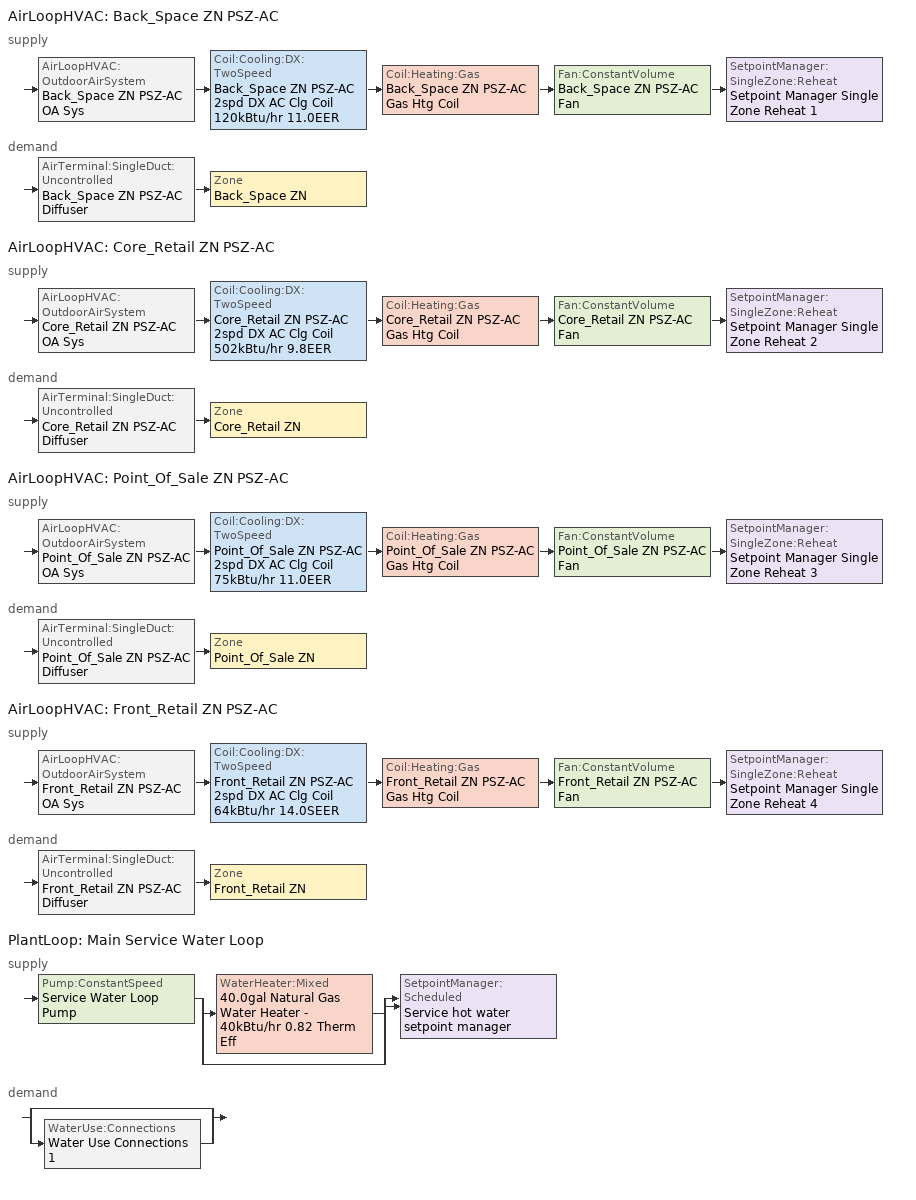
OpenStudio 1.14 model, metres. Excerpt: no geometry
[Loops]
AirLoopHVAC 'Back_Space ZN PSZ-AC'
 supply: AirLoopHVAC:OutdoorAirSystem 'Back_Space ZN PSZ-AC OA Sys' > Coil:Cooling:DX:TwoSpeed 'Back_Space ZN PSZ-AC 2spd DX AC Clg Coil 120kBtu/hr 11.0EER' > Coil:Heating:Gas 'Back_Space ZN PSZ-AC Gas Htg Coil' > Fan:ConstantVolume 'Back_Space ZN PSZ-AC Fan' > SetpointManager:SingleZone:Reheat 'Setpoint Manager Single Zone Reheat 1'
 demand: AirTerminal:SingleDuct:Uncontrolled 'Back_Space ZN PSZ-AC Diffuser' > Zone 'Back_Space ZN'
AirLoopHVAC 'Core_Retail ZN PSZ-AC'
 supply: AirLoopHVAC:OutdoorAirSystem 'Core_Retail ZN PSZ-AC OA Sys' > Coil:Cooling:DX:TwoSpeed 'Core_Retail ZN PSZ-AC 2spd DX AC Clg Coil 502kBtu/hr 9.8EER' > Coil:Heating:Gas 'Core_Retail ZN PSZ-AC Gas Htg Coil' > Fan:ConstantVolume 'Core_Retail ZN PSZ-AC Fan' > SetpointManager:SingleZone:Reheat 'Setpoint Manager Single Zone Reheat 2'
 demand: AirTerminal:SingleDuct:Uncontrolled 'Core_Retail ZN PSZ-AC Diffuser' > Zone 'Core_Retail ZN'
AirLoopHVAC 'Point_Of_Sale ZN PSZ-AC'
 supply: AirLoopHVAC:OutdoorAirSystem 'Point_Of_Sale ZN PSZ-AC OA Sys' > Coil:Cooling:DX:TwoSpeed 'Point_Of_Sale ZN PSZ-AC 2spd DX AC Clg Coil 75kBtu/hr 11.0EER' > Coil:Heating:Gas 'Point_Of_Sale ZN PSZ-AC Gas Htg Coil' > Fan:ConstantVolume 'Point_Of_Sale ZN PSZ-AC Fan' > SetpointManager:SingleZone:Reheat 'Setpoint Manager Single Zone Reheat 3'
 demand: AirTerminal:SingleDuct:Uncontrolled 'Point_Of_Sale ZN PSZ-AC Diffuser' > Zone 'Point_Of_Sale ZN'
AirLoopHVAC 'Front_Retail ZN PSZ-AC'
 supply: AirLoopHVAC:OutdoorAirSystem 'Front_Retail ZN PSZ-AC OA Sys' > Coil:Cooling:DX:TwoSpeed 'Front_Retail ZN PSZ-AC 2spd DX AC Clg Coil 64kBtu/hr 14.0SEER' > Coil:Heating:Gas 'Front_Retail ZN PSZ-AC Gas Htg Coil' > Fan:ConstantVolume 'Front_Retail ZN PSZ-AC Fan' > SetpointManager:SingleZone:Reheat 'Setpoint Manager Single Zone Reheat 4'
 demand: AirTerminal:SingleDuct:Uncontrolled 'Front_Retail ZN PSZ-AC Diffuser' > Zone 'Front_Retail ZN'
PlantLoop 'Main Service Water Loop'
 supply: Pump:ConstantSpeed 'Service Water Loop Pump' > split
  | WaterHeater:Mixed '40.0gal Natural Gas Water Heater - 40kBtu/hr 0.82 Therm Eff'
  | bypass
  join > SetpointManager:Scheduled 'Service hot water setpoint manager'
 demand: split
  | bypass
  | WaterUse:Connections 'Water Use Connections 1'
[Sizing:Zone] Zone Cooling Design Supply Air Temperature Input Method=SupplyAirTemperature; Zone Cooling Design Supply Air Temperature {C}=12.8; Zone Cooling Design Supply Air Temperature Difference {deltaC}=11.11; Zone Heating Design Supply Air Temperature Input Method=SupplyAirTemperature; Zone Heating Design Supply Air Temperature {C}=40; Zone Heating Design Supply Air Temperature Difference {deltaC}=11.11; Zone Cooling Design Supply Air Humidity Ratio {kg-H2O/kg-air}=0.0085; Zone Heating Design Supply Air Humidity Ratio {kg-H2O/kg-air}=0.008; Cooling Design Air Flow Method=DesignDay; Heating Design Air Flow Method=DesignDay; Account for Dedicated Outdoor Air System=No; Dedicated Outdoor Air System Control Strategy=NeutralSupplyAir; Dedicated Outdoor Air Low Setpoint Temperature for Design {C}=autosize; Dedicated Outdoor Air High Setpoint Temperature for Design {C}=autosize
Core_Retail ZN; Back_Space ZN; Point_Of_Sale ZN; Front_Retail ZN
[Zone equipment]
Core_Retail ZN: Core_Retail ZN PSZ-AC Diffuser
Back_Space ZN: Back_Space ZN PSZ-AC Diffuser
Point_Of_Sale ZN: Point_Of_Sale ZN PSZ-AC Diffuser
Front_Retail ZN: Front_Retail ZN PSZ-AC Diffuser
[AirLoopHVAC] Availability Schedule=RetailStandalone HVACOperationSchd; Design Supply Air Flow Rate {m3/s}=AutoSize
Name | Availability Manager
Back_Space ZN PSZ-AC | Availability Manager Night Cycle 1
Core_Retail ZN PSZ-AC | Availability Manager Night Cycle 2
Point_Of_Sale ZN PSZ-AC | Availability Manager Night Cycle 3
Front_Retail ZN PSZ-AC | Availability Manager Night Cycle 4
[Sizing:System] Type of Load to Size On=Sensible; Design Outdoor Air Flow Rate {m3/s}=Autosize; Minimum System Air Flow Ratio=1; Preheat Design Temperature {C}=7; Preheat Design Humidity Ratio {kg-H2O/kg-Air}=0.008; Precool Design Temperature {C}=12.8; Precool Design Humidity Ratio {kg-H2O/kg-Air}=0.008; Central Cooling Design Supply Air Temperature {C}=12.8; Central Heating Design Supply Air Temperature {C}=40; Sizing Option=Coincident; 100% Outdoor Air in Cooling=No; 100% Outdoor Air in Heating=No; Central Cooling Design Supply Air Humidity Ratio {kg-H2O/kg-Air}=0.0085; Central Heating Design Supply Air Humidity Ratio {kg-H2O/kg-Air}=0.008; Cooling Design Air Flow Method=DesignDay; Cooling Design Air Flow Rate {m3/s}=0; Heating Design Air Flow Method=DesignDay; Heating Design Air Flow Rate {m3/s}=0; System Outdoor Air Method=ZoneSum; Zone Maximum Outdoor Air Fraction=1; Cooling Supply Air Flow Rate Per Floor Area {m3/s-m2}=0.00996765; Cooling Fraction of Autosized Cooling Supply Air Flow Rate=1; Cooling Supply Air Flow Rate Per Unit Cooling Capacity {m3/s-W}=3.94755e-05; Heating Supply Air Flow Rate Per Floor Area {m3/s-m2}=0.00996765; Heating Fraction of Autosized Heating Supply Air Flow Rate=1; Heating Fraction of Autosized Cooling Supply Air Flow Rate=1; Heating Supply Air Flow Rate Per Unit Heating Capacity {m3/s-W}=3.15882e-05; Cooling Design Capacity Method=CoolingDesignCapacity; Cooling Design Capacity {W}=autosize; Cooling Design Capacity Per Floor Area {W/m2}=234.7; Fraction of Autosized Cooling Design Capacity=1; Heating Design Capacity Method=HeatingDesignCapacity; Heating Design Capacity {W}=autosize; Heating Design Capacity Per Floor Area {W/m2}=157; Fraction of Autosized Heating Design Capacity=1; Central Cooling Capacity Control Method=OnOff
Back_Space ZN PSZ-AC; Core_Retail ZN PSZ-AC; Point_Of_Sale ZN PSZ-AC; Front_Retail ZN PSZ-AC
[SetpointManager:SingleZone:Reheat] Minimum Supply Air Temperature {C}=10; Maximum Supply Air Temperature {C}=50
Name | Control Zone
Setpoint Manager Single Zone Reheat 1 | Back_Space ZN
Setpoint Manager Single Zone Reheat 2 | Core_Retail ZN
Setpoint Manager Single Zone Reheat 3 | Point_Of_Sale ZN
Setpoint Manager Single Zone Reheat 4 | Front_Retail ZN
[Fan:ConstantVolume] Availability Schedule=RetailStandalone HVACOperationSchd; Maximum Flow Rate {m3/s}=AutoSize
Name | Fan Efficiency | Pressure Rise {Pa} | Motor Efficiency
Back_Space ZN PSZ-AC Fan | 0.58175 | 622.722 | 0.895
Core_Retail ZN PSZ-AC Fan | 0.6006 | 1018.77 | 0.924
Point_Of_Sale ZN PSZ-AC Fan; Front_Retail ZN PSZ-AC Fan | 0.56225 | 622.722 | 0.865
[Coil:Heating:Gas] Availability Schedule=Always On Discrete; Gas Burner Efficiency=0.8; Nominal Capacity {W}=AutoSize; Parasitic Electric Load {W}=0; Parasitic Gas Load {W}=0
Back_Space ZN PSZ-AC Gas Htg Coil; Core_Retail ZN PSZ-AC Gas Htg Coil; Point_Of_Sale ZN PSZ-AC Gas Htg Coil; Front_Retail ZN PSZ-AC Gas Htg Coil
[Coil:Cooling:DX:TwoSpeed] Availability Schedule=Always On Discrete; Rated High Speed Total Cooling Capacity {W}=Autosize; Rated High Speed Sensible Heat Ratio=Autosize; Rated High Speed Air Flow Rate {m3/s}=Autosize; Rated Low Speed Total Cooling Capacity {W}=Autosize; Rated Low Speed Sensible Heat Ratio=0.69; Condenser Type=AirCooled; High Speed Evaporative Condenser Effectiveness=0; High Speed Evaporative Condenser Air Flow Rate {m3/s}=Autosize; High Speed Evaporative Condenser Pump Rated Power Consumption {W}=Autosize; Low Speed Evaporative Condenser Effectiveness=0; Low Speed Evaporative Condenser Air Flow Rate {m3/s}=Autosize; Low Speed Evaporative Condenser Pump Rated Power Consumption {W}=Autosize; Basin Heater Capacity {W/K}=10; Basin Heater Setpoint Temperature {C}=2
Name | Rated High Speed COP {W/W} | Total Cooling Capacity Function of Temperature Curve | Total Cooling Capacity Function of Flow Fraction Curve | Energy Input Ratio Function of Temperature Curve | Energy Input Ratio Function of Flow Fraction Curve | Part Load Fraction Correlation Curve | Rated Low Speed COP {W/W} | Low Speed Total Cooling Capacity Function of Temperature Curve | Low Speed Energy Input Ratio Function of Temperature Curve
Back_Space ZN PSZ-AC 2spd DX AC Clg Coil 120kBtu/hr 11.0EER | 3.79883 | PSZ-AC_Unitary_PackagecoolCapFT | PSZ-AC_Unitary_PackagecoolFFF | PSZ-AC DX Unitary Package EIRFT | PSZ-AC_Unitary_PackagecoolEIRFFF | PSZ-AC_Unitary_PackagecoolPLR | 3.79883 | PSZ-AC_Unitary_PackagecoolCapFT 1 | PSZ-AC DX Unitary Package EIRFT 1
Core_Retail ZN PSZ-AC 2spd DX AC Clg Coil 502kBtu/hr 9.8EER | 3.39929 | PSZ-AC_Unitary_PackagecoolCapFT 2 | PSZ-AC_Unitary_PackagecoolFFF 1 | PSZ-AC DX Unitary Package EIRFT 2 | PSZ-AC_Unitary_PackagecoolEIRFFF 1 | PSZ-AC_Unitary_PackagecoolPLR 1 | 3.39929 | PSZ-AC_Unitary_PackagecoolCapFT 3 | PSZ-AC DX Unitary Package EIRFT 3
Point_Of_Sale ZN PSZ-AC 2spd DX AC Clg Coil 75kBtu/hr 11.0EER | 3.79883 | PSZ-AC_Unitary_PackagecoolCapFT 6 | PSZ-AC_Unitary_PackagecoolFFF 3 | PSZ-AC DX Unitary Package EIRFT 6 | PSZ-AC_Unitary_PackagecoolEIRFFF 3 | PSZ-AC_Unitary_PackagecoolPLR 3 | 3.79883 | PSZ-AC_Unitary_PackagecoolCapFT 7 | PSZ-AC DX Unitary Package EIRFT 7
Front_Retail ZN PSZ-AC 2spd DX AC Clg Coil 64kBtu/hr 14.0SEER | 4.11713 | PSZ-AC_Unitary_PackagecoolCapFT 4 | PSZ-AC_Unitary_PackagecoolFFF 2 | PSZ-AC DX Unitary Package EIRFT 4 | PSZ-AC_Unitary_PackagecoolEIRFFF 2 | PSZ-AC_Unitary_PackagecoolPLR 2 | 4.11713 | PSZ-AC_Unitary_PackagecoolCapFT 5 | PSZ-AC DX Unitary Package EIRFT 5
[Controller:OutdoorAir] Minimum Outdoor Air Flow Rate {m3/s}=Autosize; Maximum Outdoor Air Flow Rate {m3/s}=Autosize; Economizer Control Type=DifferentialEnthalpy; Economizer Control Action Type=ModulateFlow; Lockout Type=NoLockout; Minimum Limit Type=FixedMinimum; Minimum Outdoor Air Schedule=RetailStandalone MinOA_MotorizedDamper_Sched; High Humidity Control=No
Name | Maximum Fraction of Outdoor Air Schedule | Controller Mechanical Ventilation | Heat Recovery Bypass Control Type
Back_Space ZN PSZ-AC OA Sys Controller | BackSpaceZNPSZACmaxOASch | Controller Mechanical Ventilation 1 | BypassWhenWithinEconomizerLimits
Core_Retail ZN PSZ-AC OA Sys Controller | CoreRetailZNPSZACmaxOASch | Controller Mechanical Ventilation 2 | BypassWhenOAFlowGreaterThanMinimum
Point_Of_Sale ZN PSZ-AC OA Sys Controller | PointOfSaleZNPSZACmaxOASch | Controller Mechanical Ventilation 3 | BypassWhenWithinEconomizerLimits
Front_Retail ZN PSZ-AC OA Sys Controller | FrontRetailZNPSZACmaxOASch | Controller Mechanical Ventilation 4 | BypassWhenWithinEconomizerLimits
[Controller:MechanicalVentilation] Availability Schedule=Always On Discrete; System Outdoor Air Method=ZoneSum
Controller Mechanical Ventilation 1; Controller Mechanical Ventilation 2; Controller Mechanical Ventilation 3; Controller Mechanical Ventilation 4
[AirLoopHVAC:OutdoorAirSystem]
Name | Controller
Back_Space ZN PSZ-AC OA Sys | Back_Space ZN PSZ-AC OA Sys Controller
Core_Retail ZN PSZ-AC OA Sys | Core_Retail ZN PSZ-AC OA Sys Controller
Point_Of_Sale ZN PSZ-AC OA Sys | Point_Of_Sale ZN PSZ-AC OA Sys Controller
Front_Retail ZN PSZ-AC OA Sys | Front_Retail ZN PSZ-AC OA Sys Controller
[AvailabilityManager:NightCycle] Control Type=CycleOnAny; Thermostat Tolerance {deltaC}=1; Cycling Run Time {s}=1800
Availability Manager Night Cycle 1; Availability Manager Night Cycle 2; Availability Manager Night Cycle 3; Availability Manager Night Cycle 4
[AirTerminal:SingleDuct:Uncontrolled] Availability Schedule=Always On Discrete; Maximum Air Flow Rate {m3/s}=AutoSize
Back_Space ZN PSZ-AC Diffuser; Core_Retail ZN PSZ-AC Diffuser; Point_Of_Sale ZN PSZ-AC Diffuser; Front_Retail ZN PSZ-AC Diffuser
[PlantLoop]
Main Service Water Loop: Maximum Loop Temperature {C}=60; Minimum Loop Temperature {C}=10; Plant Loop Volume {m3}=Autocalculate; Load Distribution Scheme=Optimal
[Sizing:Plant]
Main Service Water Loop: Loop Type=Heating; Design Loop Exit Temperature {C}=60; Loop Design Temperature Difference {deltaC}=5; Sizing Option=NonCoincident; Zone Timesteps in Averaging Window=1; Coincident Sizing Factor Mode=None
[SetpointManager:Scheduled]
Service hot water setpoint manager: Control Variable=Temperature; Schedule=Service Water Loop Temp - 140F
[Pump:ConstantSpeed]
Service Water Loop Pump: Rated Flow Rate {m3/s}=autosize; Rated Pump Head {Pa}=0.001; Rated Power Consumption {W}=autosize; Motor Efficiency=0.7; Fraction of Motor Inefficiencies to Fluid Stream=0; Pump Control Type=Intermittent
[WaterHeater:Mixed]
40.0gal Natural Gas Water Heater - 40kBtu/hr 0.82 Therm Eff: Tank Volume {m3}=0.151416; Setpoint Temperature Schedule=Service Water Loop Temp - 140F; Deadband Temperature Difference {deltaC}=2; Maximum Temperature Limit {C}=82.2222; Heater Control Type=Cycle; Heater Maximum Capacity {W}=11722.8; Heater Fuel Type=NaturalGas; Heater Thermal Efficiency=0.82; Off Cycle Parasitic Fuel Consumption Rate {W}=1860.12; Off Cycle Parasitic Fuel Type=NaturalGas; Off Cycle Parasitic Heat Fraction to Tank=0; On Cycle Parasitic Fuel Consumption Rate {W}=1860.12; On Cycle Parasitic Fuel Type=NaturalGas; On Cycle Parasitic Heat Fraction to Tank=0; Ambient Temperature Indicator=ThermalZone; Ambient Temperature Schedule=Schedule Ruleset 1; Ambient Temperature Thermal Zone=Back_Space ZN; Off Cycle Loss Coefficient to Ambient Temperature {W/K}=4.10807; On Cycle Loss Coefficient to Ambient Temperature {W/K}=4.10807; Use Side Effectiveness=1; Source Side Effectiveness=1; Use Side Design Flow Rate {m3/s}=autosize; Source Side Design Flow Rate {m3/s}=autosize; Indirect Water Heating Recovery Time {hr}=1.5
[WaterUse:Connections]
Water Use Connections 1: Water Use Equipment Name 1=Main Service Water Use 0.3gal/min
[WaterUse:Equipment:Definition]
Main Service Water Use Def 0.3gal/min: Peak Flow Rate {m3/s}=1.89271e-05; Sensible Fraction Schedule=Fraction Sensible - 0.2; Latent Fraction Schedule=Fraction Latent - 0.05
[WaterUse:Equipment]
Main Service Water Use 0.3gal/min: Water Use Equipment Definition=Main Service Water Use Def 0.3gal/min; Flow Rate Fraction Schedule=RetailStandalone BLDG_SWH_SCH
[EnergyManagementSystem:Sensor]
Name | Output Variable or Output Meter Index Key | Output Variable or Output Meter
BackSpaceZNPSZACDATRqd | Node 7 | System Node Setpoint Temperature
BackSpaceZNPSZACHeatingRTF | Back_Space ZN PSZ-AC Gas Htg Coil | Heating Coil Runtime Fraction
BackSpaceZNPSZACRTF | Back_Space ZN PSZ-AC 2spd DX AC Clg Coil 120kBtu/hr 11.0EER | Cooling Coil Runtime Fraction
CoreRetailZNPSZACDATRqd | Node 18 | System Node Setpoint Temperature
CoreRetailZNPSZACHeatingRTF | Core_Retail ZN PSZ-AC Gas Htg Coil | Heating Coil Runtime Fraction
CoreRetailZNPSZACRTF | Core_Retail ZN PSZ-AC 2spd DX AC Clg Coil 502kBtu/hr 9.8EER | Cooling Coil Runtime Fraction
FrontRetailZNPSZACDATRqd | Node 40 | System Node Setpoint Temperature
FrontRetailZNPSZACHeatingRTF | Front_Retail ZN PSZ-AC Gas Htg Coil | Heating Coil Runtime Fraction
FrontRetailZNPSZACRTF | Front_Retail ZN PSZ-AC 2spd DX AC Clg Coil 64kBtu/hr 14.0SEER | Cooling Coil Runtime Fraction
PointOfSaleZNPSZACDATRqd | Node 29 | System Node Setpoint Temperature
PointOfSaleZNPSZACHeatingRTF | Point_Of_Sale ZN PSZ-AC Gas Htg Coil | Heating Coil Runtime Fraction
PointOfSaleZNPSZACRTF | Point_Of_Sale ZN PSZ-AC 2spd DX AC Clg Coil 75kBtu/hr 11.0EER | Cooling Coil Runtime Fraction
[EnergyManagementSystem:InternalVariable]
Name | Internal Data Index Key | Internal Data Type
BackSpaceZNPSZACOADesignMass | Back_Space ZN PSZ-AC OA Sys Controller | Outdoor Air Controller Minimum Mass Flow Rate
BackSpaceZNPSZACFanDesignPressure | Back_Space ZN PSZ-AC Fan | Fan Nominal Pressure Rise
BackSpaceZNPSZACDesignFlowMass | Back_Space ZN PSZ-AC OA Sys Controller | Outdoor Air Controller Maximum Mass Flow Rate
CoreRetailZNPSZACOADesignMass | Core_Retail ZN PSZ-AC OA Sys Controller | Outdoor Air Controller Minimum Mass Flow Rate
CoreRetailZNPSZACFanDesignPressure | Core_Retail ZN PSZ-AC Fan | Fan Nominal Pressure Rise
CoreRetailZNPSZACDesignFlowMass | Core_Retail ZN PSZ-AC OA Sys Controller | Outdoor Air Controller Maximum Mass Flow Rate
FrontRetailZNPSZACOADesignMass | Front_Retail ZN PSZ-AC OA Sys Controller | Outdoor Air Controller Minimum Mass Flow Rate
FrontRetailZNPSZACFanDesignPressure | Front_Retail ZN PSZ-AC Fan | Fan Nominal Pressure Rise
FrontRetailZNPSZACDesignFlowMass | Front_Retail ZN PSZ-AC OA Sys Controller | Outdoor Air Controller Maximum Mass Flow Rate
PointOfSaleZNPSZACOADesignMass | Point_Of_Sale ZN PSZ-AC OA Sys Controller | Outdoor Air Controller Minimum Mass Flow Rate
PointOfSaleZNPSZACFanDesignPressure | Point_Of_Sale ZN PSZ-AC Fan | Fan Nominal Pressure Rise
PointOfSaleZNPSZACDesignFlowMass | Point_Of_Sale ZN PSZ-AC OA Sys Controller | Outdoor Air Controller Maximum Mass Flow Rate
[EnergyManagementSystem:Program]
FrontRetailZNPSZACFanControl: IF FrontRetailZNPSZACNumberofStages == 1; Return; ENDIF; IF FrontRetailZNPSZACHeatingRTF > 0; SET Heating = FrontRetailZNPSZACHeatingRTF; SET Ven = 1-FrontRetailZNPSZACHeatingRTF; SET Eco = 0; SET Stage1 = 0; SET Stage2 = 0; ELSE; SET Heating = 0; SET EcoSpeed = FrontRetailZNPSZACVenSpeed; IF FrontRetailZNPSZACSpeedRatio == 0; IF FrontRetailZNPSZACRTF > 0; SET Stage1 = FrontRetailZNPSZACRTF; SET Stage2 = 0; SET Ven = 1-FrontRetailZNPSZACRTF; SET Eco = 0; IF FrontRetailZNPSZACOAFlowMass > (FrontRetailZNPSZACOADesignMass*FrontRetailZNPSZACOASch); SET FrontRetailZNPSZACStg1Spd = 1.0; ENDIF; ELSE; SET Stage1 = 0; SET Stage2 = 0; IF FrontRetailZNPSZACOAFlowMass > (FrontRetailZNPSZACOADesignMass*FrontRetailZNPSZACOASch); SET Eco = 1.0; SET Ven = 0; SET ExpDAT = FrontRetailZNPSZACDATRqd-(1-FrontRetailZNPSZACVenSpeed)*Front_Retail_ZNTemp; SET ExpDAT = ExpDAT/FrontRetailZNPSZACVenSpeed; IF OATF_2 > ExpDAT; SET EcoSpeed = FrontRetailZNPSZACStg2Spd; ENDIF; ELSE; SET Eco = 0; SET Ven = 1.0; ENDIF; ENDIF; ELSE; SET Stage1 = 1-FrontRetailZNPSZACSpeedRatio; SET Stage2 = FrontRetailZNPSZACSpeedRatio; SET Ven = 0; SET Eco = 0; IF FrontRetailZNPSZACOAFlowMass > (FrontRetailZNPSZACOADesignMass*FrontRetailZNPSZACOASch); SET FrontRetailZNPSZACStg1Spd = 1.0; ENDIF; ENDIF; ENDIF; SET FPR = Ven*(FrontRetailZNPSZACVenSpeed ^ FrontRetailZNPSZACFanPwrExp); SET FPR = FPR+Eco*(EcoSpeed^FrontRetailZNPSZACFanPwrExp); SET FPR1 = Stage1*(FrontRetailZNPSZACStg1Spd^FrontRetailZNPSZACFanPwrExp); SET FPR = FPR+FPR1; SET FPR2 = Stage2*(FrontRetailZNPSZACStg2Spd^FrontRetailZNPSZACFanPwrExp); SET FPR = FPR+FPR2; SET FPR3 = Heating*(FrontRetailZNPSZACHeatSpeed^FrontRetailZNPSZACFanPwrExp); SET FanPwrRatio = FPR+ FPR3; SET FrontRetailZNPSZACFanPressure = FrontRetailZNPSZACFanDesignPressure*FanPwrRatio
PointOfSaleZNPSZACSetNumberofStages: SET PointOfSaleZNPSZACNumberofStages = 2
PointOfSaleZNPSZACEconomizerCTRLProg: SET PointOfSaleZNPSZACTimestepEconEff = 0.7; SET MaxE = 0.7; SET PointOfSaleZNPSZACDATRqd = (PointOfSaleZNPSZACDATRqd*1.8)+32; SET OATF = (OATF_3*1.8)+32; SET OAwbF = (OAWBC_3*1.8)+32; IF PointOfSaleZNPSZACOAFlowMass > (PointOfSaleZNPSZACOADesignMass*PointOfSaleZNPSZACOASch); SET EconoActive = 1; ELSE; SET EconoActive = 0; ENDIF; SET dTNeeded = 75-PointOfSaleZNPSZACDATRqd; SET CoolDesdT = ((98*0.15)+(75*(1-0.15)))-55; SET CoolLoad = dTNeeded/ CoolDesdT; IF CoolLoad > 1; SET CoolLoad = 1; ELSEIF CoolLoad < 0; SET CoolLoad = 0; ENDIF; IF EconoActive == 1; SET Stage = PointOfSaleZNPSZACNumberofStages; IF Stage == 2; IF CoolLoad < 0.6; SET PointOfSaleZNPSZACTimestepEconEff = MaxE; ELSE; SET ECOEff = 0-2.18919863612305; SET ECOEff = ECOEff+(0-0.674461284910428*CoolLoad); SET ECOEff = ECOEff+(0.000459106275872404*(OATF^2)); SET ECOEff = ECOEff+(0-0.00000484778537945252*(OATF^3)); SET ECOEff = ECOEff+(0.182915713033586*OAwbF); SET ECOEff = ECOEff+(0-0.00382838660261133*(OAwbF^2)); SET ECOEff = ECOEff+(0.0000255567460240583*(OAwbF^3)); SET PointOfSaleZNPSZACTimestepEconEff = ECOEff; ENDIF; ELSE; SET ECOEff = 2.36337942464462; SET ECOEff = ECOEff+(0-0.409939515512619*CoolLoad); SET ECOEff = ECOEff+(0-0.0565205596792225*OAwbF); SET ECOEff = ECOEff+(0-0.0000632612294169389*(OATF^2)); SET PointOfSaleZNPSZACTimestepEconEff = ECOEff+(0.000571724868775081*(OAwbF^2)); ENDIF; IF PointOfSaleZNPSZACTimestepEconEff > MaxE; SET PointOfSaleZNPSZACTimestepEconEff = MaxE; ELSEIF PointOfSaleZNPSZACTimestepEconEff < (PointOfSaleZNPSZACOADesignMass*PointOfSaleZNPSZACOASch); SET PointOfSaleZNPSZACTimestepEconEff = (PointOfSaleZNPSZACOADesignMass*PointOfSaleZNPSZACOASch); ENDIF; ENDIF
PointOfSaleZNPSZACSetFanPar: IF PointOfSaleZNPSZACNumberofStages == 1; Return; ENDIF; SET PointOfSaleZNPSZACFanPwrExp = 2.2; SET OAFrac = PointOfSaleZNPSZACOAFlowMass/PointOfSaleZNPSZACDesignFlowMass; IF  OAFrac < 0.66; SET PointOfSaleZNPSZACVenSpeed = 0.66; SET PointOfSaleZNPSZACStg1Spd = 0.66; ELSE; SET PointOfSaleZNPSZACVenSpeed = OAFrac; SET PointOfSaleZNPSZACStg1Spd = OAFrac; ENDIF; SET PointOfSaleZNPSZACStg2Spd = 1.0; SET PointOfSaleZNPSZACHeatSpeed = 1.0
PointOfSaleZNPSZACFanControl: IF PointOfSaleZNPSZACNumberofStages == 1; Return; ENDIF; IF PointOfSaleZNPSZACHeatingRTF > 0; SET Heating = PointOfSaleZNPSZACHeatingRTF; SET Ven = 1-PointOfSaleZNPSZACHeatingRTF; SET Eco = 0; SET Stage1 = 0; SET Stage2 = 0; ELSE; SET Heating = 0; SET EcoSpeed = PointOfSaleZNPSZACVenSpeed; IF PointOfSaleZNPSZACSpeedRatio == 0; IF PointOfSaleZNPSZACRTF > 0; SET Stage1 = PointOfSaleZNPSZACRTF; SET Stage2 = 0; SET Ven = 1-PointOfSaleZNPSZACRTF; SET Eco = 0; IF PointOfSaleZNPSZACOAFlowMass > (PointOfSaleZNPSZACOADesignMass*PointOfSaleZNPSZACOASch); SET PointOfSaleZNPSZACStg1Spd = 1.0; ENDIF; ELSE; SET Stage1 = 0; SET Stage2 = 0; IF PointOfSaleZNPSZACOAFlowMass > (PointOfSaleZNPSZACOADesignMass*PointOfSaleZNPSZACOASch); SET Eco = 1.0; SET Ven = 0; SET ExpDAT = PointOfSaleZNPSZACDATRqd-(1-PointOfSaleZNPSZACVenSpeed)*Point_Of_Sale_ZNTemp; SET ExpDAT = ExpDAT/PointOfSaleZNPSZACVenSpeed; IF OATF_3 > ExpDAT; SET EcoSpeed = PointOfSaleZNPSZACStg2Spd; ENDIF; ELSE; SET Eco = 0; SET Ven = 1.0; ENDIF; ENDIF; ELSE; SET Stage1 = 1-PointOfSaleZNPSZACSpeedRatio; SET Stage2 = PointOfSaleZNPSZACSpeedRatio; SET Ven = 0; SET Eco = 0; IF PointOfSaleZNPSZACOAFlowMass > (PointOfSaleZNPSZACOADesignMass*PointOfSaleZNPSZACOASch); SET PointOfSaleZNPSZACStg1Spd = 1.0; ENDIF; ENDIF; ENDIF; SET FPR = Ven*(PointOfSaleZNPSZACVenSpeed ^ PointOfSaleZNPSZACFanPwrExp); SET FPR = FPR+Eco*(EcoSpeed^PointOfSaleZNPSZACFanPwrExp); SET FPR1 = Stage1*(PointOfSaleZNPSZACStg1Spd^PointOfSaleZNPSZACFanPwrExp); SET FPR = FPR+FPR1; SET FPR2 = Stage2*(PointOfSaleZNPSZACStg2Spd^PointOfSaleZNPSZACFanPwrExp); SET FPR = FPR+FPR2; SET FPR3 = Heating*(PointOfSaleZNPSZACHeatSpeed^PointOfSaleZNPSZACFanPwrExp); SET FanPwrRatio = FPR+ FPR3; SET PointOfSaleZNPSZACFanPressure = PointOfSaleZNPSZACFanDesignPressure*FanPwrRatio
FrontEntryZNUnitHeaterVestHtgPrg: IF OATVestibule > 7.222222222222285; SET FrontEntryZNUnitHeaterVestHtgAvailSch = 0; ENDIF
[EnergyManagementSystem:ProgramCallingManager]
BackSpaceZNPSZACSetNumberofStagesCallingManager: BeginNewEnvironment; BackSpaceZNPSZACSetNumberofStages; BackSpaceZNPSZACSetFanPar
BackSpaceZNPSZACEcoManager: InsideHVACSystemIterationLoop; BackSpaceZNPSZACEconomizerCTRLProg
BackSpaceZNPSZACFanMainManager: BeginTimestepBeforePredictor; BackSpaceZNPSZACFanControl
CoreRetailZNPSZACSetNumberofStagesCallingManager: BeginNewEnvironment; CoreRetailZNPSZACSetNumberofStages; CoreRetailZNPSZACSetFanPar
CoreRetailZNPSZACEcoManager: InsideHVACSystemIterationLoop; CoreRetailZNPSZACEconomizerCTRLProg
CoreRetailZNPSZACFanMainManager: BeginTimestepBeforePredictor; CoreRetailZNPSZACFanControl
CoreRetailZNPSZACOptimumStartCallingManager0: BeginTimestepBeforePredictor; CoreRetailZNPSZACOptimumStartProg0
FrontRetailZNPSZACSetNumberofStagesCallingManager: BeginNewEnvironment; FrontRetailZNPSZACSetNumberofStages; FrontRetailZNPSZACSetFanPar
FrontRetailZNPSZACEcoManager: InsideHVACSystemIterationLoop; FrontRetailZNPSZACEconomizerCTRLProg
FrontRetailZNPSZACFanMainManager: BeginTimestepBeforePredictor; FrontRetailZNPSZACFanControl
PointOfSaleZNPSZACSetNumberofStagesCallingManager: BeginNewEnvironment; PointOfSaleZNPSZACSetNumberofStages; PointOfSaleZNPSZACSetFanPar
PointOfSaleZNPSZACEcoManager: InsideHVACSystemIterationLoop; PointOfSaleZNPSZACEconomizerCTRLProg
PointOfSaleZNPSZACFanMainManager: BeginTimestepBeforePredictor; PointOfSaleZNPSZACFanControl
FrontEntryZNUnitHeaterVestHtgMgr: BeginTimestepBeforePredictor; FrontEntryZNUnitHeaterVestHtgPrg
[EnergyManagementSystem:Actuator]
Name | Actuated Component | Actuated Component Type | Actuated Component Control Type
BackSpaceZNPSZACTimestepEconEff | BackSpaceZNPSZACmaxOASch | Schedule:Year | Schedule Value
BackSpaceZNPSZACFanPressure | Back_Space ZN PSZ-AC Fan | Fan | Fan Pressure Rise
CoreRetailZNPSZACTimestepEconEff | CoreRetailZNPSZACmaxOASch | Schedule:Year | Schedule Value
CoreRetailZNPSZACFanPressure | Core_Retail ZN PSZ-AC Fan | Fan | Fan Pressure Rise
CoreRetailZNPSZACHtgSch0 | RetailStandalone HTGSETP_SCH_YES_OPTIMUM | Schedule:Year | Schedule Value
CoreRetailZNPSZACClgSch0 | RetailStandalone CLGSETP_SCH_YES_OPTIMUM | Schedule:Year | Schedule Value
FrontRetailZNPSZACTimestepEconEff | FrontRetailZNPSZACmaxOASch | Schedule:Year | Schedule Value
FrontRetailZNPSZACFanPressure | Front_Retail ZN PSZ-AC Fan | Fan | Fan Pressure Rise
PointOfSaleZNPSZACTimestepEconEff | PointOfSaleZNPSZACmaxOASch | Schedule:Year | Schedule Value
PointOfSaleZNPSZACFanPressure | Point_Of_Sale ZN PSZ-AC Fan | Fan | Fan Pressure Rise
FrontEntryZNUnitHeaterVestHtgAvailSch | VestibuleHeaterAvailSch | Schedule:Constant | Schedule Value
[HeatExchanger:AirToAir:SensibleAndLatent]
Core_Retail ZN PSZ-AC ERV: Availability Schedule=Always On Discrete; Nominal Supply Air Flow Rate {m3/s}=autosize; Sensible Effectiveness at 100% Heating Air Flow=0.7; Latent Effectiveness at 100% Heating Air Flow=0.6; Sensible Effectiveness at 75% Heating Air Flow=0.7; Latent Effectiveness at 75% Heating Air Flow=0.6; Sensible Effectiveness at 100% Cooling Air Flow=0.75; Latent Effectiveness at 100% Cooling Air Flow=0.6; Sensible Effectiveness at 75% Cooling Air Flow=0.75; Latent Effectiveness at 75% Cooling Air Flow=0.6; Nominal Electric Power {W}=1406.31; Supply Air Outlet Temperature Control=No; Heat Exchanger Type=Rotary; Frost Control Type=ExhaustOnly; Threshold Temperature {C}=-23.3; Initial Defrost Time Fraction=0.167; Rate of Defrost Time Fraction Increase {1/K}=1.44; Economizer Lockout=Yes
[SetpointManager:OutdoorAirPretreat]
Setpoint Manager Outdoor Air Pretreat 1: Minimum Setpoint Temperature {C}=-99; Maximum Setpoint Temperature {C}=99; Minimum Setpoint Humidity Ratio {kgWater/kgDryAir}=1e-005; Maximum Setpoint Humidity Ratio {kgWater/kgDryAir}=1
[Schedule:Ruleset]
Name | Default Day Schedule | Summer Design Day Schedule | Winter Design Day Schedule
RetailStandalone HTGSETP_SCH_YES_OPTIMUM | RetailStandalone HTGSETP_SCH_YES_OPTIMUM Default | RetailStandalone HTGSETP_SCH_YES_OPTIMUM Summer Design Day | RetailStandalone HTGSETP_SCH_YES_OPTIMUM Winter Design Day
RetailStandalone CLGSETP_SCH_YES_OPTIMUM | RetailStandalone CLGSETP_SCH_YES_OPTIMUM Default | RetailStandalone CLGSETP_SCH_YES_OPTIMUM Summer Design Day | RetailStandalone CLGSETP_SCH_YES_OPTIMUM Winter Design Day
RetailStandalone HVACOperationSchd | RetailStandalone HVACOperationSchd Default | RetailStandalone HVACOperationSchd Summer Design Day | RetailStandalone HVACOperationSchd Winter Design Day
RetailStandalone MinOA_MotorizedDamper_Sched | RetailStandalone MinOA_MotorizedDamper_Sched Default | RetailStandalone MinOA_MotorizedDamper_Sched Summer Design Day | RetailStandalone MinOA_MotorizedDamper_Sched Winter Design Day
Service Water Loop Temp - 140F | Service Water Loop Temp - 140F Default
Schedule Ruleset 1 | Schedule Day 39
Fraction Sensible - 0.2 | Schedule Day 41
Fraction Latent - 0.05 | Schedule Day 42
RetailStandalone BLDG_SWH_SCH | RetailStandalone BLDG_SWH_SCH Default | RetailStandalone BLDG_SWH_SCH Summer Design Day | RetailStandalone BLDG_SWH_SCH Winter Design Day
BackSpaceZNPSZACmaxOASch | BackSpaceZNPSZACmaxOASchDefault
CoreRetailZNPSZACmaxOASch | CoreRetailZNPSZACmaxOASchDefault
FrontRetailZNPSZACmaxOASch | FrontRetailZNPSZACmaxOASchDefault
PointOfSaleZNPSZACmaxOASch | PointOfSaleZNPSZACmaxOASchDefault
[Schedule:Day]
RetailStandalone HTGSETP_SCH_YES_OPTIMUM Default: 7, 0, 15.56, 8, 0, 17.8, 9, 0, 20, 19, 0, 21.11, 24, 0, 15.56
RetailStandalone HTGSETP_SCH_YES_OPTIMUM Sat Day: 5, 0, 15.56, 6, 0, 17.8, 7, 0, 20, 22, 0, 21.11, 24, 0, 15.56
RetailStandalone HTGSETP_SCH_YES_OPTIMUM Summer Design Day: 24, 0, 15.56
RetailStandalone HTGSETP_SCH_YES_OPTIMUM Wkdy Day: 5, 0, 15.56, 6, 0, 17.8, 7, 0, 20, 21, 0, 21.11, 24, 0, 15.56
RetailStandalone HTGSETP_SCH_YES_OPTIMUM Winter Design Day: 6, 0, 15.56, 7, 0, 18.33, 21, 0, 21.11, 24, 0, 15.56
RetailStandalone CLGSETP_SCH_YES_OPTIMUM Default: 7, 0, 29.44, 8, 0, 27.8, 9, 0, 25.6, 19, 0, 23.89, 24, 0, 29.44
RetailStandalone CLGSETP_SCH_YES_OPTIMUM Sat Day: 5, 0, 29.44, 6, 0, 27.8, 7, 0, 25.6, 22, 0, 23.89, 24, 0, 29.44
RetailStandalone CLGSETP_SCH_YES_OPTIMUM Summer Design Day: 6, 0, 29.44, 7, 0, 26.67, 21, 0, 23.89, 24, 0, 29.44
RetailStandalone CLGSETP_SCH_YES_OPTIMUM Wkdy Day: 5, 0, 29.44, 6, 0, 27.8, 7, 0, 25.6, 21, 0, 23.89, 24, 0, 29.44
RetailStandalone CLGSETP_SCH_YES_OPTIMUM Winter Design Day: 24, 0, 29.44
RetailStandalone HVACOperationSchd Default: 8, 0, 0, 19, 0, 1, 24, 0, 0
RetailStandalone HVACOperationSchd Summer Design Day; RetailStandalone HVACOperationSchd SmrDsn|Wkdy Day: 6, 0, 0, 21, 0, 1, 24, 0, 0
RetailStandalone HVACOperationSchd Winter Design Day; RetailStandalone HVACOperationSchd WntrDsn|Sat Day: 6, 0, 0, 22, 0, 1, 24, 0, 0
RetailStandalone MinOA_MotorizedDamper_Sched Default: 9, 0, 0, 19, 0, 1, 24, 0, 0
RetailStandalone MinOA_MotorizedDamper_Sched Sat Day: 7, 0, 0, 22, 0, 1, 24, 0, 0
RetailStandalone MinOA_MotorizedDamper_Sched Summer Design Day; RetailStandalone MinOA_MotorizedDamper_Sched SmrDsn|Wkdy Day: 7, 0, 0, 21, 0, 1, 24, 0, 0
RetailStandalone MinOA_MotorizedDamper_Sched Winter Design Day: 24, 0, 1
Service Water Loop Temp - 140F Default: 24, 0, 60
Schedule Day 39: 24, 0, 22
Schedule Day 41: 24, 0, 0.2
Schedule Day 42: 24, 0, 0.05
RetailStandalone BLDG_SWH_SCH Default: 9, 0, 0, 10, 0, 0.14, 11, 0, 0.29, 12, 0, 0.31, 14, 0, 0.36, 15, 0, 0.34, 16, 0, 0.35, 17, 0, 0.37, 18, 0, 0.34, 19, 0, 0.25, 24, 0, 0
RetailStandalone BLDG_SWH_SCH Summer Design Day; RetailStandalone BLDG_SWH_SCH SmrDsn|Wkdy Day: 7, 0, 0, 8, 0, 0.15, 9, 0, 0.23, 10, 0, 0.32, 11, 0, 0.41, 12, 0, 0.57, 13, 0, 0.62, 14, 0, 0.61, 15, 0, 0.5, 16, 0, 0.45, 17, 0, 0.46, 18, 0, 0.47, 19, 0, 0.42, 20, 0, 0.34, 21, 0, 0.33, 24, 0, 0
RetailStandalone BLDG_SWH_SCH Winter Design Day; RetailStandalone BLDG_SWH_SCH WntrDsn|Sat Day: 7, 0, 0, 8, 0, 0.2, 9, 0, 0.24, 10, 0, 0.27, 11, 0, 0.42, 12, 0, 0.54, 13, 0, 0.59, 14, 0, 0.6, 15, 0, 0.49, 16, 0, 0.48, 17, 0, 0.47, 18, 0, 0.46, 19, 0, 0.44, 20, 0, 0.36, 21, 0, 0.29, 22, 0, 0.22, 24, 0, 0
BackSpaceZNPSZACmaxOASchDefault; CoreRetailZNPSZACmaxOASchDefault; FrontRetailZNPSZACmaxOASchDefault; PointOfSaleZNPSZACmaxOASchDefault: 24, 0, 0.7
[Schedule:Rule] Date Specification Type=DateRange; Start Month=1; Start Day=1; End Month=12; End Day=31
Name | Schedule Ruleset | Rule Order | Day Schedule | Apply Saturday | Apply Monday | Apply Tuesday | Apply Wednesday | Apply Thursday | Apply Friday
Schedule Rule 15 | RetailStandalone HTGSETP_SCH_YES_OPTIMUM | 1 | RetailStandalone HTGSETP_SCH_YES_OPTIMUM Sat Day | Yes
Schedule Rule 16 | RetailStandalone HTGSETP_SCH_YES_OPTIMUM | 0 | RetailStandalone HTGSETP_SCH_YES_OPTIMUM Wkdy Day |  | Yes | Yes | Yes | Yes | Yes
Schedule Rule 17 | RetailStandalone CLGSETP_SCH_YES_OPTIMUM | 1 | RetailStandalone CLGSETP_SCH_YES_OPTIMUM Sat Day | Yes
Schedule Rule 18 | RetailStandalone CLGSETP_SCH_YES_OPTIMUM | 0 | RetailStandalone CLGSETP_SCH_YES_OPTIMUM Wkdy Day |  | Yes | Yes | Yes | Yes | Yes
Schedule Rule 25 | RetailStandalone HVACOperationSchd | 1 | RetailStandalone HVACOperationSchd SmrDsn|Wkdy Day |  | Yes | Yes | Yes | Yes | Yes
Schedule Rule 26 | RetailStandalone HVACOperationSchd | 0 | RetailStandalone HVACOperationSchd WntrDsn|Sat Day | Yes
Schedule Rule 27 | RetailStandalone MinOA_MotorizedDamper_Sched | 1 | RetailStandalone MinOA_MotorizedDamper_Sched Sat Day | Yes
Schedule Rule 28 | RetailStandalone MinOA_MotorizedDamper_Sched | 0 | RetailStandalone MinOA_MotorizedDamper_Sched SmrDsn|Wkdy Day |  | Yes | Yes | Yes | Yes | Yes
Schedule Rule 29 | RetailStandalone BLDG_SWH_SCH | 1 | RetailStandalone BLDG_SWH_SCH SmrDsn|Wkdy Day |  | Yes | Yes | Yes | Yes | Yes
Schedule Rule 30 | RetailStandalone BLDG_SWH_SCH | 0 | RetailStandalone BLDG_SWH_SCH WntrDsn|Sat Day | Yes
[Schedule:Constant] Value=1
Always On Discrete; VestibuleHeaterAvailSch
[Curve:Biquadratic] Minimum Value of x=12.77778; Maximum Value of x=23.88889; Minimum Value of y=21.11111; Maximum Value of y=46.11111
Name | Coefficient1 Constant | Coefficient2 x | Coefficient3 x**2 | Coefficient4 y | Coefficient5 y**2 | Coefficient6 x*y
PSZ-AC_Unitary_PackagecoolCapFT; PSZ-AC_Unitary_PackagecoolCapFT 1; PSZ-AC_Unitary_PackagecoolCapFT 2; PSZ-AC_Unitary_PackagecoolCapFT 3; PSZ-AC_Unitary_PackagecoolCapFT 4; PSZ-AC_Unitary_PackagecoolCapFT 5; PSZ-AC_Unitary_PackagecoolCapFT 6; PSZ-AC_Unitary_PackagecoolCapFT 7 | 0.766956 | 0.0107756 | -4.14703e-05 | 0.00134961 | -0.000261144 | 0.000457488
PSZ-AC DX Unitary Package EIRFT; PSZ-AC DX Unitary Package EIRFT 1; PSZ-AC DX Unitary Package EIRFT 2; PSZ-AC DX Unitary Package EIRFT 3; PSZ-AC DX Unitary Package EIRFT 4; PSZ-AC DX Unitary Package EIRFT 5; PSZ-AC DX Unitary Package EIRFT 6; PSZ-AC DX Unitary Package EIRFT 7 | 0.297145 | 0.0430933 | -0.000748766 | 0.00597727 | 0.000482112 | -0.000956448
[Curve:Quadratic]
Name | Coefficient1 Constant | Coefficient2 x | Coefficient3 x**2 | Minimum Value of x | Maximum Value of x
PSZ-AC_Unitary_PackagecoolFFF; PSZ-AC_Unitary_PackagecoolFFF 1; PSZ-AC_Unitary_PackagecoolFFF 2; PSZ-AC_Unitary_PackagecoolFFF 3 | 0.8 | 0.2 | 0 | 0.5 | 1.5
PSZ-AC_Unitary_PackagecoolEIRFFF; PSZ-AC_Unitary_PackagecoolEIRFFF 1; PSZ-AC_Unitary_PackagecoolEIRFFF 2; PSZ-AC_Unitary_PackagecoolEIRFFF 3 | 1.156 | -0.1816 | 0.0256 | 0.5 | 1.5
PSZ-AC_Unitary_PackagecoolPLR; PSZ-AC_Unitary_PackagecoolPLR 1; PSZ-AC_Unitary_PackagecoolPLR 2; PSZ-AC_Unitary_PackagecoolPLR 3 | 0.75 | 0.25 | 0 | 0 | 1
